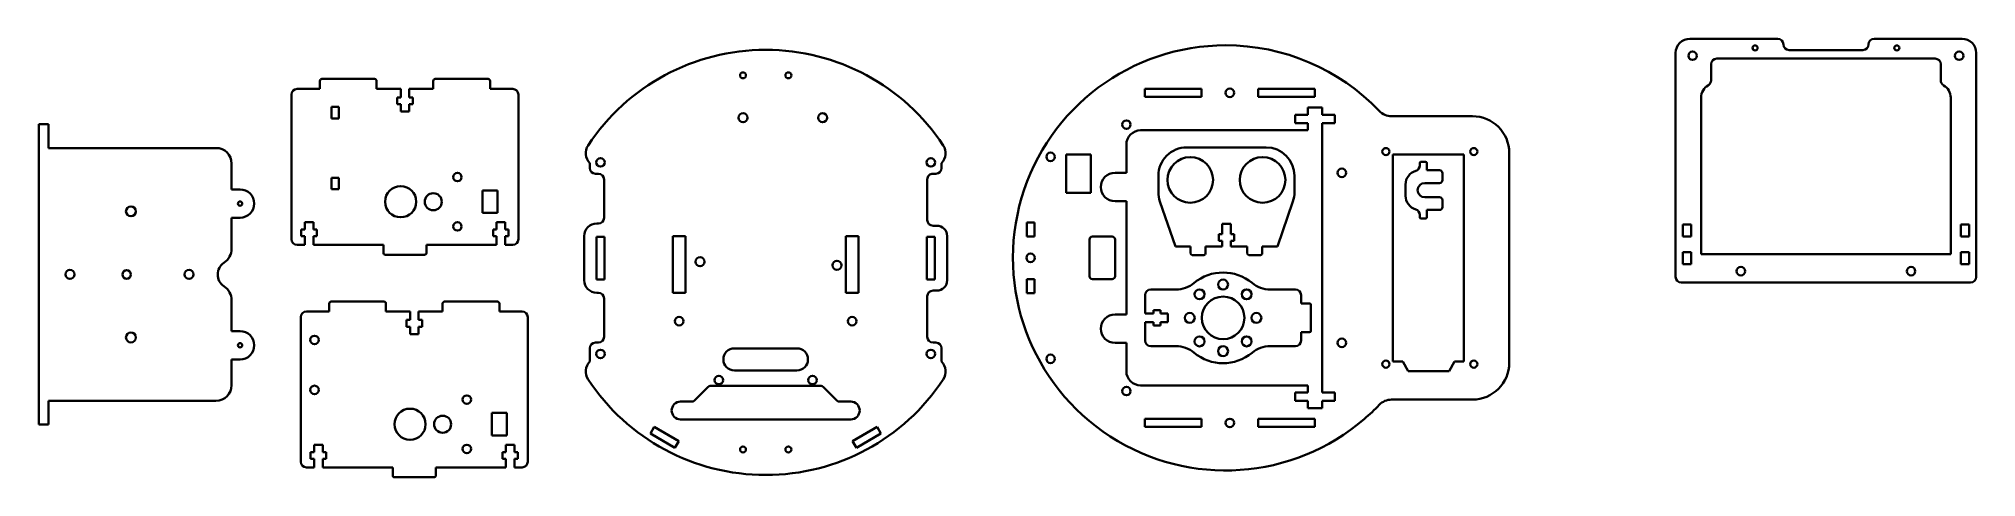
# Model space of a CAD drawing. Extents: x 164 to 847, y 343 to 498.
import ezdxf

# ---------------------------------------------------------------- set-up
doc = ezdxf.new("R2010")
doc.units = 0

msp = doc.modelspace()

# ---------------------------------------------------------------- linework, layer by layer
at = {"color": 7, "lineweight": 35}
for p, q in [((740.66, 492.81), (740.66, 413.81)), ((776.66, 497.81), (745.66, 497.81)), ((806.66, 493.81), (780.66, 493.81)), ((841.66, 497.81), (810.66, 497.81)), ((846.66, 413.81), (846.66, 492.81)), ((832.16, 490.81), (755.16, 490.81)), ((573.5, 480.15), (553.5, 480.15)), ((613.5, 480.15), (593.5, 480.15)), ((252.63, 427.11), (252.63, 478.11)), ((332.63, 427.11), (332.63, 478.11)), ((553.5, 477.35), (573.5, 477.35)), ((593.5, 477.35), (613.5, 477.35)), ((749.66, 477.04), (749.66, 421.81)), ((837.66, 421.81), (837.66, 477.04)), ((163.51, 467.66), (163.51, 361.66)), ((611, 465.5), (552, 465.5)), ((616, 372.95), (616, 468.05)), ((640.52, 470.5), (669, 470.5)), ((226.01, 459.26), (167.01, 459.26)), ((596.28, 459.48), (568.28, 459.48)), ((641, 383.98), (641, 457)), ((641, 457), (666, 457)), ((666, 457), (666, 383.98)), ((682, 457.5), (682, 383.5)), ((547, 440.5), (547, 400.5)), ((260.33, 425.11), (285.03, 425.11)), ((300.23, 425.11), (324.93, 425.11)), ((387.07, 428.15), (387.07, 408.15)), ((391.57, 408.15), (391.57, 428.15)), ((448.07, 428.15), (448.07, 408.15)), ((452.57, 408.15), (452.57, 428.15)), ((749.66, 421.81), (837.66, 421.81)), ((742.66, 411.81), (844.66, 411.81)), ((255.93, 348.59), (255.93, 399.59)), ((335.93, 348.59), (335.93, 399.59)), ((430.82, 388.55), (408.82, 388.55)), ((408.82, 380.75), (430.82, 380.75)), ((167.01, 370.06), (226.01, 370.06)), ((439.41, 375.3), (400.24, 375.3)), ((552, 375.5), (611, 375.5)), ((669, 370.5), (640.52, 370.5)), ((389.82, 363.5), (449.82, 363.5)), ((573.5, 363.65), (553.5, 363.65)), ((613.5, 363.65), (593.5, 363.65)), ((553.5, 360.85), (573.5, 360.85)), ((593.5, 360.85), (613.5, 360.85)), ((263.63, 346.59), (288.33, 346.59)), ((303.53, 346.59), (328.23, 346.59))]:
    msp.add_line(p, q, dxfattribs=at)
at = {"color": 7, "lineweight": 35, "ltscale": 0.142688}
for p, q in [((753.16, 488.81), (753.16, 483.11)), ((834.16, 483.11), (834.16, 488.81))]:
    msp.add_line(p, q, dxfattribs=at)
at = {"color": 7, "lineweight": 35, "ltscale": 0.2}
for p, q in [((262.63, 480.11), (254.63, 480.11)), ((330.63, 480.11), (322.63, 480.11)), ((265.93, 401.59), (257.93, 401.59)), ((333.93, 401.59), (325.93, 401.59))]:
    msp.add_line(p, q, dxfattribs=at)
at = {"color": 7, "lineweight": 35, "ltscale": 0.07}
for p, q in [((262.63, 482.91), (262.63, 480.11)), ((282.63, 480.11), (282.63, 482.91)), ((302.63, 482.91), (302.63, 480.11)), ((322.63, 480.11), (322.63, 482.91)), ((553.5, 480.15), (553.5, 477.35)), ((573.5, 477.35), (573.5, 480.15)), ((593.5, 480.15), (593.5, 477.35)), ((613.5, 477.35), (613.5, 480.15)), ((285.03, 425.11), (285.03, 422.31)), ((300.23, 425.11), (300.23, 422.31)), ((265.93, 404.39), (265.93, 401.59)), ((285.93, 401.59), (285.93, 404.39)), ((305.93, 404.39), (305.93, 401.59)), ((325.93, 401.59), (325.93, 404.39)), ((553.5, 363.65), (553.5, 360.85)), ((573.5, 360.85), (573.5, 363.65)), ((593.5, 363.65), (593.5, 360.85)), ((613.5, 360.85), (613.5, 363.65)), ((288.33, 346.59), (288.33, 343.79)), ((303.53, 346.59), (303.53, 343.79))]:
    msp.add_line(p, q, dxfattribs=at)
at = {"color": 7, "lineweight": 35, "ltscale": 0.465}
for p, q in [((281.93, 483.61), (263.33, 483.61)), ((285.23, 405.09), (266.63, 405.09))]:
    msp.add_line(p, q, dxfattribs=at)
at = {"color": 7, "lineweight": 35, "ltscale": 0.2125}
for p, q in [((291.13, 480.11), (282.63, 480.11)), ((302.63, 480.11), (294.13, 480.11)), ((294.43, 401.59), (285.93, 401.59)), ((305.93, 401.59), (297.43, 401.59))]:
    msp.add_line(p, q, dxfattribs=at)
at = {"color": 7, "lineweight": 35, "ltscale": 0.075}
for p, q in [((291.13, 480.11), (291.13, 477.11)), ((294.13, 477.11), (294.13, 480.11)), ((291.13, 472.11), (294.13, 472.11)), ((234.51, 444.66), (231.51, 444.66)), ((231.51, 434.66), (234.51, 434.66)), ((257.33, 433.11), (260.33, 433.11)), ((324.93, 433.11), (327.93, 433.11)), ((583.78, 432.48), (580.78, 432.48)), ((257.33, 425.11), (257.33, 428.11)), ((260.33, 425.11), (260.33, 428.11)), ((324.93, 425.11), (324.93, 428.11)), ((327.93, 425.11), (327.93, 428.11)), ((608.6, 404.43), (611.6, 404.43)), ((294.43, 401.59), (294.43, 398.59)), ((297.43, 398.59), (297.43, 401.59)), ((553.6, 400.83), (556.6, 400.83)), ((553.6, 397.83), (556.6, 397.83)), ((561.6, 397.83), (561.6, 400.83)), ((231.51, 394.66), (234.51, 394.66)), ((294.43, 393.59), (297.43, 393.59)), ((611.6, 394.23), (608.6, 394.23)), ((234.51, 384.66), (231.51, 384.66)), ((260.63, 354.59), (263.63, 354.59)), ((260.63, 346.59), (260.63, 349.59)), ((263.63, 346.59), (263.63, 349.59)), ((328.23, 354.59), (331.23, 354.59)), ((328.23, 346.59), (328.23, 349.59)), ((331.23, 346.59), (331.23, 349.59))]:
    msp.add_line(p, q, dxfattribs=at)
at = {"color": 7, "lineweight": 35, "ltscale": 0.464999}
for p, q in [((321.93, 483.61), (303.33, 483.61)), ((325.23, 405.09), (306.63, 405.09))]:
    msp.add_line(p, q, dxfattribs=at)
at = {"color": 7, "lineweight": 35, "ltscale": 0.102499}
for p, q in [((266.7, 473.78), (266.7, 469.68)), ((269.3, 469.68), (269.3, 473.78)), ((266.7, 448.78), (266.7, 444.68)), ((269.3, 444.68), (269.3, 448.78)), ((574.33, 421.48), (570.23, 421.48)), ((594.33, 421.48), (590.23, 421.48))]:
    msp.add_line(p, q, dxfattribs=at)
at = {"color": 7, "lineweight": 35, "ltscale": 0.065}
for p, q in [((269.3, 473.78), (266.7, 473.78)), ((266.7, 469.68), (269.3, 469.68)), ((269.3, 448.78), (266.7, 448.78)), ((266.7, 444.68), (269.3, 444.68)), ((294.43, 396.19), (294.43, 393.59)), ((297.43, 393.59), (297.43, 396.19)), ((260.63, 351.99), (260.63, 354.59)), ((263.63, 351.99), (263.63, 354.59)), ((328.23, 351.99), (328.23, 354.59)), ((331.23, 351.99), (331.23, 354.59))]:
    msp.add_line(p, q, dxfattribs=at)
at = {"color": 7, "lineweight": 35, "ltscale": 0.059999}
for p, q in [((289.88, 474.71), (289.88, 477.11)), ((295.38, 477.11), (295.38, 474.71))]:
    msp.add_line(p, q, dxfattribs=at)
at = {"color": 7, "lineweight": 35, "ltscale": 0.03125}
for p, q in [((289.88, 477.11), (291.13, 477.11)), ((289.88, 474.71), (291.13, 474.71)), ((295.38, 477.11), (294.13, 477.11)), ((295.38, 474.71), (294.13, 474.71)), ((256.08, 430.51), (257.33, 430.51)), ((260.33, 430.51), (261.58, 430.51)), ((323.68, 430.51), (324.93, 430.51)), ((327.93, 430.51), (329.18, 430.51)), ((256.08, 428.11), (257.33, 428.11)), ((260.33, 428.11), (261.58, 428.11)), ((323.68, 428.11), (324.93, 428.11)), ((327.93, 428.11), (329.18, 428.11)), ((294.43, 398.59), (293.18, 398.59)), ((298.68, 398.59), (297.43, 398.59)), ((293.18, 396.19), (294.43, 396.19)), ((297.43, 396.19), (298.68, 396.19)), ((259.38, 351.99), (260.63, 351.99)), ((259.38, 349.59), (260.63, 349.59)), ((263.63, 351.99), (264.88, 351.99)), ((263.63, 349.59), (264.88, 349.59)), ((326.98, 351.99), (328.23, 351.99)), ((326.98, 349.59), (328.23, 349.59)), ((331.23, 351.99), (332.48, 351.99)), ((331.23, 349.59), (332.48, 349.59))]:
    msp.add_line(p, q, dxfattribs=at)
at = {"color": 7, "lineweight": 35, "ltscale": 0.065001}
for p, q in [((291.13, 474.71), (291.13, 472.11)), ((294.13, 472.11), (294.13, 474.71))]:
    msp.add_line(p, q, dxfattribs=at)
at = {"color": 7, "lineweight": 35, "ltscale": 0.06375}
for p, q in [((611, 473.5), (611, 470.95)), ((616, 470.95), (616, 473.5)), ((611, 468.05), (611, 465.5)), ((611, 375.5), (611, 372.95)), ((611, 370.05), (611, 367.5)), ((616, 367.5), (616, 370.05))]:
    msp.add_line(p, q, dxfattribs=at)
at = {"color": 7, "lineweight": 35, "ltscale": 0.125}
for p, q in [((616, 473.5), (611, 473.5)), ((511.88, 433), (511.88, 428)), ((514.62, 428), (514.62, 433)), ((511.88, 413), (511.88, 408)), ((514.62, 408), (514.62, 413)), ((611, 367.5), (616, 367.5))]:
    msp.add_line(p, q, dxfattribs=at)
at = {"color": 7, "lineweight": 35, "ltscale": 0.0875}
for p, q in [((167.01, 467.66), (163.51, 467.66)), ((163.51, 361.66), (167.01, 361.66))]:
    msp.add_line(p, q, dxfattribs=at)
at = {"color": 7, "lineweight": 35, "ltscale": 0.21}
for p, q in [((167.01, 459.26), (167.01, 467.66)), ((167.01, 361.66), (167.01, 370.06))]:
    msp.add_line(p, q, dxfattribs=at)
at = {"color": 7, "lineweight": 35, "ltscale": 0.072501}
for p, q in [((606.5, 470.95), (606.5, 468.05)), ((620.5, 468.05), (620.5, 470.95)), ((606.5, 372.95), (606.5, 370.05)), ((620.5, 370.05), (620.5, 372.95))]:
    msp.add_line(p, q, dxfattribs=at)
at = {"color": 7, "lineweight": 35, "ltscale": 0.1125}
for p, q in [((611, 470.95), (606.5, 470.95)), ((606.5, 468.05), (611, 468.05)), ((620.5, 470.95), (616, 470.95)), ((616, 468.05), (620.5, 468.05)), ((657.45, 451.39), (652.95, 451.39)), ((652.95, 437.39), (657.45, 437.39)), ((391.57, 428.15), (387.07, 428.15)), ((452.57, 428.15), (448.07, 428.15)), ((387.07, 408.15), (391.57, 408.15)), ((448.07, 408.15), (452.57, 408.15)), ((611, 372.95), (606.5, 372.95)), ((606.5, 370.05), (611, 370.05)), ((620.5, 372.95), (616, 372.95)), ((616, 370.05), (620.5, 370.05))]:
    msp.add_line(p, q, dxfattribs=at)
at = {"color": 7, "lineweight": 35, "ltscale": 0.25}
for p, q in [((547, 460.5), (547, 450.5)), ((547, 390.5), (547, 380.5)), ((379.19, 358.52), (387.85, 353.52)), ((389.2, 355.86), (380.54, 360.86)), ((459.1, 360.86), (450.44, 355.86)), ((451.79, 353.52), (460.45, 358.52))]:
    msp.add_line(p, q, dxfattribs=at)
at = {"color": 7, "lineweight": 35, "ltscale": 0.2275}
for p, q in [((231.51, 444.66), (231.51, 453.76)), ((231.51, 375.56), (231.51, 384.66))]:
    msp.add_line(p, q, dxfattribs=at)
at = {"color": 7, "lineweight": 35, "ltscale": 0.0425}
for p, q in [((357.82, 453.9), (357.82, 452.2)), ((481.82, 452.2), (481.82, 453.9))]:
    msp.add_line(p, q, dxfattribs=at)
at = {"color": 7, "lineweight": 35, "ltscale": 0.3375}
for p, q in [((525.77, 456.97), (525.77, 443.47)), ((534.47, 443.47), (534.47, 456.97))]:
    msp.add_line(p, q, dxfattribs=at)
at = {"color": 7, "lineweight": 35, "ltscale": 0.2175}
for p, q in [((534.47, 456.97), (525.77, 456.97)), ((525.77, 443.47), (534.47, 443.47))]:
    msp.add_line(p, q, dxfattribs=at)
at = {"color": 7, "lineweight": 35, "ltscale": 0.019795}
for p, q in [((650.45, 453.89), (650.45, 453.09)), ((650.45, 435.68), (650.45, 434.89))]:
    msp.add_line(p, q, dxfattribs=at)
at = {"color": 7, "lineweight": 35, "ltscale": 0.0375}
for p, q in [((652.45, 454.39), (650.95, 454.39)), ((650.95, 434.39), (652.45, 434.39))]:
    msp.add_line(p, q, dxfattribs=at)
at = {"color": 7, "lineweight": 35, "ltscale": 0.0625}
for p, q in [((652.95, 451.39), (652.95, 453.89)), ((658.45, 447.89), (658.45, 450.39)), ((652.95, 434.89), (652.95, 437.39)), ((658.45, 438.39), (658.45, 440.89))]:
    msp.add_line(p, q, dxfattribs=at)
at = {"color": 7, "lineweight": 35, "ltscale": 0.19882}
for p, q in [((319.97, 436.34), (319.97, 444.29)), ((325.29, 444.29), (325.29, 436.34)), ((323.28, 365.77), (323.28, 357.81)), ((328.59, 357.81), (328.59, 365.77))]:
    msp.add_line(p, q, dxfattribs=at)
at = {"color": 7, "lineweight": 35, "ltscale": 0.132922}
for p, q in [((319.97, 444.29), (325.29, 444.29)), ((325.29, 436.34), (319.97, 436.34)), ((328.59, 365.77), (323.28, 365.77)), ((323.28, 357.81), (328.59, 357.81))]:
    msp.add_line(p, q, dxfattribs=at)
at = {"color": 7, "lineweight": 35, "ltscale": 0.025}
for p, q in [((359.82, 450.2), (360.82, 450.2)), ((478.82, 450.2), (479.82, 450.2)), ((360.82, 390.6), (359.82, 390.6)), ((479.82, 390.6), (478.82, 390.6))]:
    msp.add_line(p, q, dxfattribs=at)
at = {"color": 7, "lineweight": 35, "ltscale": 0.339445}
msp.add_line((362.82, 448.2), (362.82, 434.62), dxfattribs=at)
at = {"color": 7, "lineweight": 35, "ltscale": 0.35894}
for p, q in [((476.82, 433.84), (476.82, 448.2)), ((476.82, 392.6), (476.82, 406.95))]:
    msp.add_line(p, q, dxfattribs=at)
at = {"color": 7, "lineweight": 35, "ltscale": 0.1}
for p, q in [((547, 450.5), (543, 450.5)), ((645.45, 446.39), (645.45, 442.39)), ((543, 440.5), (547, 440.5)), ((547, 400.5), (543, 400.5)), ((543, 390.5), (547, 390.5))]:
    msp.add_line(p, q, dxfattribs=at)
at = {"color": 7, "lineweight": 35, "ltscale": 0.145834}
for p, q in [((558.28, 449.48), (558.28, 443.65)), ((606.28, 443.65), (606.28, 449.48))]:
    msp.add_line(p, q, dxfattribs=at)
at = {"color": 7, "lineweight": 35, "ltscale": 0.13125}
for p, q in [((652.2, 446.89), (657.45, 446.89)), ((657.45, 441.89), (652.2, 441.89))]:
    msp.add_line(p, q, dxfattribs=at)
at = {"color": 7, "lineweight": 35, "ltscale": 0.420834}
for p, q in [((564.28, 424.48), (558.82, 440.4)), ((605.74, 440.4), (600.28, 424.48))]:
    msp.add_line(p, q, dxfattribs=at)
at = {"color": 7, "lineweight": 35, "ltscale": 0.272284}
msp.add_line((231.51, 423.77), (231.51, 434.66), dxfattribs=at)
at = {"color": 7, "lineweight": 35, "ltscale": 0.060001}
for p, q in [((256.08, 428.11), (256.08, 430.51)), ((261.58, 428.11), (261.58, 430.51)), ((323.68, 428.11), (323.68, 430.51)), ((329.18, 428.11), (329.18, 430.51)), ((556.6, 402.03), (559, 402.03)), ((556.6, 396.63), (559, 396.63))]:
    msp.add_line(p, q, dxfattribs=at)
at = {"color": 7, "lineweight": 35, "ltscale": 0.064999}
for p, q in [((257.33, 430.51), (257.33, 433.11)), ((260.33, 430.51), (260.33, 433.11)), ((324.93, 430.51), (324.93, 433.11)), ((327.93, 430.51), (327.93, 433.11)), ((559, 400.83), (561.6, 400.83)), ((559, 397.83), (561.6, 397.83))]:
    msp.add_line(p, q, dxfattribs=at)
at = {"color": 7, "lineweight": 35, "ltscale": 0.014445}
msp.add_line((360.82, 432.62), (360.25, 432.62), dxfattribs=at)
at = {"color": 7, "lineweight": 35, "ltscale": 0.033941}
for p, q in [((480.18, 431.84), (478.82, 431.84)), ((478.82, 408.95), (480.18, 408.95))]:
    msp.add_line(p, q, dxfattribs=at)
at = {"color": 7, "lineweight": 35, "ltscale": 0.06875}
for p, q in [((514.62, 433), (511.88, 433)), ((511.88, 428), (514.62, 428)), ((514.62, 413), (511.88, 413)), ((511.88, 408), (514.62, 408))]:
    msp.add_line(p, q, dxfattribs=at)
at = {"color": 7, "lineweight": 35, "ltscale": 0.09}
for p, q in [((580.78, 432.48), (580.78, 428.88)), ((583.78, 432.48), (583.78, 428.88))]:
    msp.add_line(p, q, dxfattribs=at)
at = {"color": 7, "lineweight": 35, "ltscale": 0.1075}
for p, q in [((743.21, 432.31), (743.21, 428.01)), ((746.11, 428.01), (746.11, 432.31)), ((841.21, 432.31), (841.21, 428.01)), ((844.11, 428.01), (844.11, 432.31))]:
    msp.add_line(p, q, dxfattribs=at)
at = {"color": 7, "lineweight": 35, "ltscale": 0.072499}
for p, q in [((746.11, 432.31), (743.21, 432.31)), ((844.11, 432.31), (841.21, 432.31)), ((743.21, 428.01), (746.11, 428.01)), ((841.21, 428.01), (844.11, 428.01)), ((746.11, 422.51), (743.21, 422.51)), ((743.21, 418.31), (746.11, 418.31)), ((844.11, 422.51), (841.21, 422.51)), ((841.21, 418.31), (844.11, 418.31))]:
    msp.add_line(p, q, dxfattribs=at)
at = {"color": 7, "lineweight": 35, "ltscale": 0.0675}
for p, q in [((254.63, 425.11), (257.33, 425.11)), ((327.93, 425.11), (330.63, 425.11)), ((380.54, 360.86), (379.19, 358.52)), ((387.85, 353.52), (389.2, 355.86)), ((450.44, 355.86), (451.79, 353.52)), ((460.45, 358.52), (459.1, 360.86)), ((257.93, 346.59), (260.63, 346.59)), ((331.23, 346.59), (333.93, 346.59))]:
    msp.add_line(p, q, dxfattribs=at)
at = {"color": 7, "lineweight": 35, "ltscale": 0.389999}
for p, q in [((355.82, 428.2), (355.82, 412.6)), ((483.82, 412.6), (483.82, 428.2))]:
    msp.add_line(p, q, dxfattribs=at)
at = {"color": 7, "lineweight": 35, "ltscale": 0.375}
for p, q in [((360.12, 427.9), (360.12, 412.9)), ((363.02, 412.9), (363.02, 427.9)), ((476.62, 427.9), (476.62, 412.9)), ((479.52, 412.9), (479.52, 427.9))]:
    msp.add_line(p, q, dxfattribs=at)
at = {"color": 7, "lineweight": 35, "ltscale": 0.0725}
for p, q in [((363.02, 427.9), (360.12, 427.9)), ((479.52, 427.9), (476.62, 427.9)), ((360.12, 412.9), (363.02, 412.9)), ((476.62, 412.9), (479.52, 412.9)), ((608.6, 404.43), (608.6, 407.33)), ((608.6, 391.33), (608.6, 394.23))]:
    msp.add_line(p, q, dxfattribs=at)
at = {"color": 7, "lineweight": 35, "ltscale": 0.325}
for p, q in [((534, 427), (534, 414)), ((543, 414), (543, 427))]:
    msp.add_line(p, q, dxfattribs=at)
at = {"color": 7, "lineweight": 35, "ltscale": 0.175}
for p, q in [((542, 428), (535, 428)), ((535, 413), (542, 413))]:
    msp.add_line(p, q, dxfattribs=at)
at = {"color": 7, "lineweight": 35, "ltscale": 0.133749}
for p, q in [((564.28, 424.48), (569.63, 424.48)), ((594.93, 424.48), (600.28, 424.48))]:
    msp.add_line(p, q, dxfattribs=at)
at = {"color": 7, "lineweight": 35, "ltscale": 0.06}
for p, q in [((569.63, 422.08), (569.63, 424.48)), ((574.93, 424.48), (574.93, 422.08)), ((579.58, 428.88), (579.58, 426.48)), ((584.98, 428.88), (584.98, 426.48)), ((589.63, 422.08), (589.63, 424.48)), ((594.93, 424.48), (594.93, 422.08)), ((293.18, 398.59), (293.18, 396.19)), ((298.68, 396.19), (298.68, 398.59)), ((259.38, 349.59), (259.38, 351.99)), ((264.88, 349.59), (264.88, 351.99)), ((326.98, 349.59), (326.98, 351.99)), ((332.48, 349.59), (332.48, 351.99))]:
    msp.add_line(p, q, dxfattribs=at)
at = {"color": 7, "lineweight": 35, "ltscale": 0.146249}
for p, q in [((574.93, 424.48), (580.78, 424.48)), ((583.78, 424.48), (589.63, 424.48))]:
    msp.add_line(p, q, dxfattribs=at)
at = {"color": 7, "lineweight": 35, "ltscale": 0.03}
for p, q in [((580.78, 428.88), (579.58, 428.88)), ((580.78, 426.48), (579.58, 426.48)), ((584.98, 428.88), (583.78, 428.88)), ((584.98, 426.48), (583.78, 426.48)), ((556.6, 400.83), (556.6, 402.03)), ((556.6, 396.63), (556.6, 397.83)), ((559, 400.83), (559, 402.03)), ((559, 396.63), (559, 397.83))]:
    msp.add_line(p, q, dxfattribs=at)
at = {"color": 7, "lineweight": 35, "ltscale": 0.05}
for p, q in [((580.78, 426.48), (580.78, 424.48)), ((583.78, 426.48), (583.78, 424.48))]:
    msp.add_line(p, q, dxfattribs=at)
at = {"color": 7, "lineweight": 35, "ltscale": 0.345}
for p, q in [((299.53, 421.61), (285.73, 421.61)), ((302.83, 343.09), (289.03, 343.09))]:
    msp.add_line(p, q, dxfattribs=at)
at = {"color": 7, "lineweight": 35, "ltscale": 0.105}
for p, q in [((743.21, 422.51), (743.21, 418.31)), ((746.11, 418.31), (746.11, 422.51)), ((841.21, 422.51), (841.21, 418.31)), ((844.11, 418.31), (844.11, 422.51))]:
    msp.add_line(p, q, dxfattribs=at)
at = {"color": 7, "lineweight": 35, "ltscale": 0.270728}
msp.add_line((231.51, 394.66), (231.51, 405.49), dxfattribs=at)
at = {"color": 7, "lineweight": 35, "ltscale": 0.014442}
msp.add_line((360.25, 408.17), (360.82, 408.17), dxfattribs=at)
at = {"color": 7, "lineweight": 35, "ltscale": 0.339441}
msp.add_line((362.82, 406.17), (362.82, 392.6), dxfattribs=at)
at = {"color": 7, "lineweight": 35, "ltscale": 0.1625}
for p, q in [((553.6, 407.33), (553.6, 400.83)), ((553.6, 397.83), (553.6, 391.33))]:
    msp.add_line(p, q, dxfattribs=at)
at = {"color": 7, "lineweight": 35, "ltscale": 0.222169}
for p, q in [((564.49, 409.33), (555.6, 409.33)), ((606.6, 409.33), (597.72, 409.33)), ((555.6, 389.33), (564.49, 389.33)), ((597.72, 389.33), (606.6, 389.33))]:
    msp.add_line(p, q, dxfattribs=at)
at = {"color": 7, "lineweight": 35, "ltscale": 0.23}
msp.add_line((612.1, 403.93), (612.1, 394.73), dxfattribs=at)
at = {"color": 7, "lineweight": 35, "ltscale": 0.1175}
for p, q in [((357.82, 388.6), (357.82, 383.9)), ((481.82, 383.9), (481.82, 388.6))]:
    msp.add_line(p, q, dxfattribs=at)
at = {"color": 7, "lineweight": 35, "ltscale": 0.08629}
msp.add_line((644.45, 383.98), (641, 383.98), dxfattribs=at)
at = {"color": 7, "lineweight": 35, "ltscale": 0.098822}
msp.add_line((644.45, 383.98), (646.33, 380.5), dxfattribs=at)
at = {"color": 7, "lineweight": 35, "ltscale": 0.098827}
msp.add_line((662.67, 383.98), (660.8, 380.5), dxfattribs=at)
at = {"color": 7, "lineweight": 35, "ltscale": 0.083147}
msp.add_line((666, 383.98), (662.67, 383.98), dxfattribs=at)
at = {"color": 7, "lineweight": 35, "ltscale": 0.361623}
msp.add_line((660.8, 380.5), (646.33, 380.5), dxfattribs=at)
at = {"color": 7, "lineweight": 35, "ltscale": 0.102145}
for p, q in [((393.91, 369.8), (389.82, 369.8)), ((449.82, 369.8), (445.74, 369.8))]:
    msp.add_line(p, q, dxfattribs=at)
at = {"color": 7, "lineweight": 35, "ltscale": 0.173744}
for p, q in [((399.53, 375), (394.62, 370.09)), ((445.03, 370.09), (440.12, 375))]:
    msp.add_line(p, q, dxfattribs=at)
at = {"color": 7, "lineweight": 35}
for centre, radius in [((746.66, 491.81), 1.5), ((768.66, 494.56), 0.9), ((818.66, 494.56), 0.9), ((840.66, 491.81), 1.5), ((411.82, 484.9), 1.05), ((427.82, 484.9), 1.05), ((583.5, 478.75), 1.5), ((411.83, 469.94), 1.59), ((439.87, 469.94), 1.59), ((547, 467.5), 1.5), ((638.5, 458), 1.25), ((669.5, 458), 1.25), ((361.57, 454.2), 1.5), ((478.07, 454.2), 1.5), ((520.3, 456.12), 1.5), ((569.53, 447.98), 8.05), ((595.03, 447.98), 8.05), ((623, 450.5), 1.5), ((291.13, 440.31), 5.5), ((311.13, 449.01), 1.5), ((196.01, 436.91), 1.75), ((234.51, 439.66), 0.75), ((302.63, 440.31), 3), ((311.13, 431.61), 1.5), ((396.69, 419.14), 1.59), ((444.95, 417.87), 1.59), ((513.25, 420.5), 1.5), ((763.66, 415.81), 1.5), ((823.66, 415.81), 1.5), ((174.51, 414.66), 1.6), ((194.51, 414.66), 1.5), ((216.51, 414.66), 1.6), ((581.1, 411.08), 1.75), ((572.8, 407.64), 1.75), ((581.1, 399.33), 7.5), ((589.41, 407.64), 1.75), ((389.32, 398.15), 1.5), ((450.32, 398.15), 1.5), ((569.35, 399.33), 1.75), ((592.85, 399.33), 1.75), ((196.01, 392.41), 1.75), ((234.51, 389.66), 0.75), ((260.75, 391.53), 1.5), ((572.8, 391.02), 1.75), ((589.41, 391.02), 1.75), ((623, 390.5), 1.5), ((361.57, 386.6), 1.5), ((478.07, 386.6), 1.5), ((520.3, 384.88), 1.5), ((581.1, 387.58), 1.75), ((638.5, 383), 1.25), ((669.5, 383), 1.25), ((403.32, 377.4), 1.5), ((436.32, 377.4), 1.5), ((260.75, 373.91), 1.5), ((314.43, 370.49), 1.5), ((547, 373.5), 1.5), ((294.43, 361.79), 5.5), ((305.93, 361.79), 3), ((583.5, 362.25), 1.5), ((314.43, 353.09), 1.5), ((411.82, 352.9), 1.05), ((427.82, 352.9), 1.05)]:
    msp.add_circle(centre, radius, dxfattribs=at)
for centre, radius, start, end in [((419.82, 418.9), 75, 33.38623, 146.61377), ((582, 420.5), 75, 90, 310.7118), ((582, 420.5), 75, 43.7377, 90), ((745.66, 492.81), 5, 90, 180.00001), ((776.66, 495.81), 2, 360, 90), ((780.66, 495.81), 2, 180.00001, 270), ((806.66, 495.81), 2, 270, 360), ((810.66, 495.81), 2, 90, 179.99999), ((841.66, 492.81), 5, 0, 90), ((755.16, 488.81), 2, 90, 179.99999), ((832.16, 488.81), 2, 360, 90), ((254.63, 478.11), 2, 90, 179.99999), ((263.33, 482.91), 0.7, 90, 179.99999), ((281.93, 482.91), 0.7, 360, 90), ((303.33, 482.91), 0.7, 90, 179.99999), ((321.93, 482.91), 0.7, 360, 90), ((330.63, 478.11), 2, 360, 90), ((754.66, 477.04), 5, 120, 179.99999), ((751.16, 483.11), 2, 300, 0), ((836.16, 483.11), 2, 180.00001, 240), ((832.66, 477.04), 5, 360, 60), ((640.52, 476.5), 6, 223.7377, 270), ((552, 460.5), 5, 90, 180.00001), ((669, 457.5), 13, 0, 90), ((226.01, 453.76), 5.5, 360, 90), ((361.37, 457.42), 5, 146.61377, 224.74246), ((478.27, 457.42), 5, 315.25754, 33.38623), ((568.28, 449.48), 10, 90, 180.00001), ((596.28, 449.48), 10, 0, 90), ((359.82, 452.2), 2, 180.00001, 270), ((479.82, 452.2), 2, 270, 0), ((650.45, 446.39), 5, 106.60155, 180.00001), ((648.45, 453.09), 2, 286.60155, 360), ((650.95, 453.89), 0.5, 90, 180.00001), ((652.45, 453.89), 0.5, 0, 90), ((657.45, 450.39), 1, 0, 90), ((234.51, 439.66), 5, 270, 90), ((360.82, 448.2), 2, 0, 90), ((478.82, 448.2), 2, 90, 180.00001), ((543, 445.5), 5, 90, 270), ((652.2, 444.39), 2.5, 90, 270), ((657.45, 447.89), 1, 270, 360), ((568.28, 443.65), 10, 180.00001, 198.92465), ((596.28, 443.65), 10, 341.07536, 360), ((650.45, 442.39), 5, 179.99999, 253.39845), ((648.45, 435.68), 2, 0, 73.39845), ((657.45, 440.89), 1, 0, 90), ((657.45, 438.39), 1, 270, 360), ((360.25, 428.2), 4.42, 90, 179.99999), ((360.82, 434.62), 2, 270, 0), ((478.82, 433.84), 2, 180.00001, 270), ((480.18, 428.2), 3.64, 360, 90), ((650.95, 434.89), 0.5, 179.99999, 270), ((652.45, 434.89), 0.5, 270, 360), ((225.51, 423.77), 6, 303.37351, 360), ((254.63, 427.11), 2, 180.00001, 270), ((330.63, 427.11), 2, 270, 0), ((535, 427), 1, 90, 180.00001), ((542, 427), 1, 0, 90), ((231.51, 414.66), 4.91, 123.37352, 180.00001), ((285.73, 422.31), 0.7, 180.00001, 270), ((299.53, 422.31), 0.7, 270, 0), ((570.23, 422.08), 0.6, 180.00001, 270), ((574.33, 422.08), 0.6, 270, 360), ((590.23, 422.08), 0.6, 180.00001, 270), ((594.33, 422.08), 0.6, 270, 360), ((231.51, 414.59), 4.91, 179.27609, 236.62896), ((225.51, 405.49), 6, 0, 56.62895), ((360.25, 412.6), 4.42, 180.00001, 270), ((480.18, 412.6), 3.64, 270, 0), ((535, 414), 1, 179.99999, 270), ((542, 414), 1, 270, 360), ((564.49, 419.33), 10, 270, 309.71514), ((581.1, 399.33), 16, 50.28486, 129.71514), ((597.72, 419.33), 10, 230.28486, 270), ((742.66, 413.81), 2, 180.00001, 270), ((844.66, 413.81), 2, 270, 0), ((266.63, 404.39), 0.7, 90, 179.99999), ((285.23, 404.39), 0.7, 360, 90), ((306.63, 404.39), 0.7, 90, 179.99999), ((325.23, 404.39), 0.7, 360, 90), ((360.82, 406.17), 2, 0, 90), ((478.82, 406.95), 2, 90, 179.99999), ((555.6, 407.33), 2, 90, 179.99999), ((606.6, 407.33), 2, 360, 90), ((611.6, 403.93), 0.5, 0, 90), ((257.93, 399.59), 2, 90, 179.99999), ((333.93, 399.59), 2, 360, 90), ((543, 395.5), 5, 90, 270), ((234.51, 389.66), 5, 270, 90), ((359.82, 388.6), 2, 90, 179.99999), ((360.82, 392.6), 2, 270, 360), ((478.82, 392.6), 2, 180.00001, 270), ((479.82, 388.6), 2, 360, 90), ((555.6, 391.33), 2, 180.00001, 270), ((606.6, 391.33), 2, 270, 0), ((611.6, 394.73), 0.5, 270, 360), ((361.37, 380.38), 5, 135.25754, 213.38623), ((408.82, 384.65), 3.9, 90, 270), ((430.82, 384.65), 3.9, 270, 90), ((478.27, 380.38), 5, 326.61377, 44.74246), ((564.49, 379.33), 10, 50.28486, 90), ((581.1, 399.33), 16, 230.28486, 309.71514), ((597.72, 379.33), 10, 90, 129.71514), ((669, 383.5), 13, 270, 360), ((419.82, 418.9), 75, 213.38623, 326.61377), ((552, 380.5), 5, 179.99999, 270), ((226.01, 375.56), 5.5, 270, 360), ((389.82, 366.65), 3.15, 90, 270), ((393.91, 370.8), 1, 270, 315), ((400.24, 374.3), 1, 90, 135), ((439.41, 374.3), 1, 45, 90), ((445.74, 370.8), 1, 225, 270), ((449.82, 366.65), 3.15, 270, 90), ((640.52, 364.5), 6, 90, 136.2623), ((582, 420.5), 75, 310.7118, 316.2623), ((257.93, 348.59), 2, 180.00001, 270), ((333.93, 348.59), 2, 270, 0), ((289.03, 343.79), 0.7, 180.00001, 270), ((302.83, 343.79), 0.7, 270, 0)]:
    msp.add_arc(centre, radius, start, end, dxfattribs=at)

doc.saveas('drawing.dxf')
